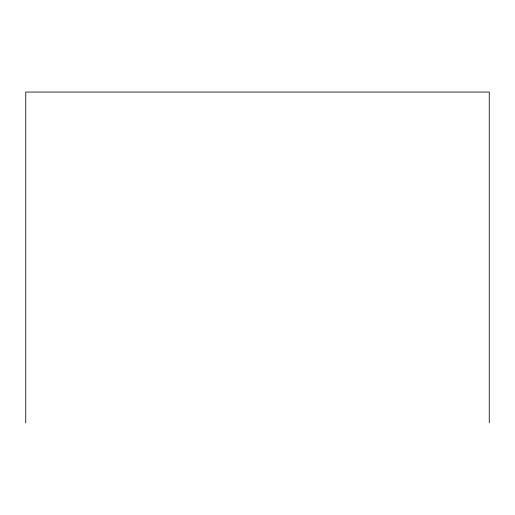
<?xml version="1.0" encoding="UTF-8"?>
<svg xmlns="http://www.w3.org/2000/svg" width="515" height="515" viewBox="0 0 515 515"><rect width="100%" height="100%" fill="white"/><g stroke="black" fill="none" stroke-linecap="round" stroke-linejoin="round"><path stroke-width="0.77" d="M489.25 422.944L489.25 92.056L25.75 92.056L25.75 422.944"/></g></svg>
